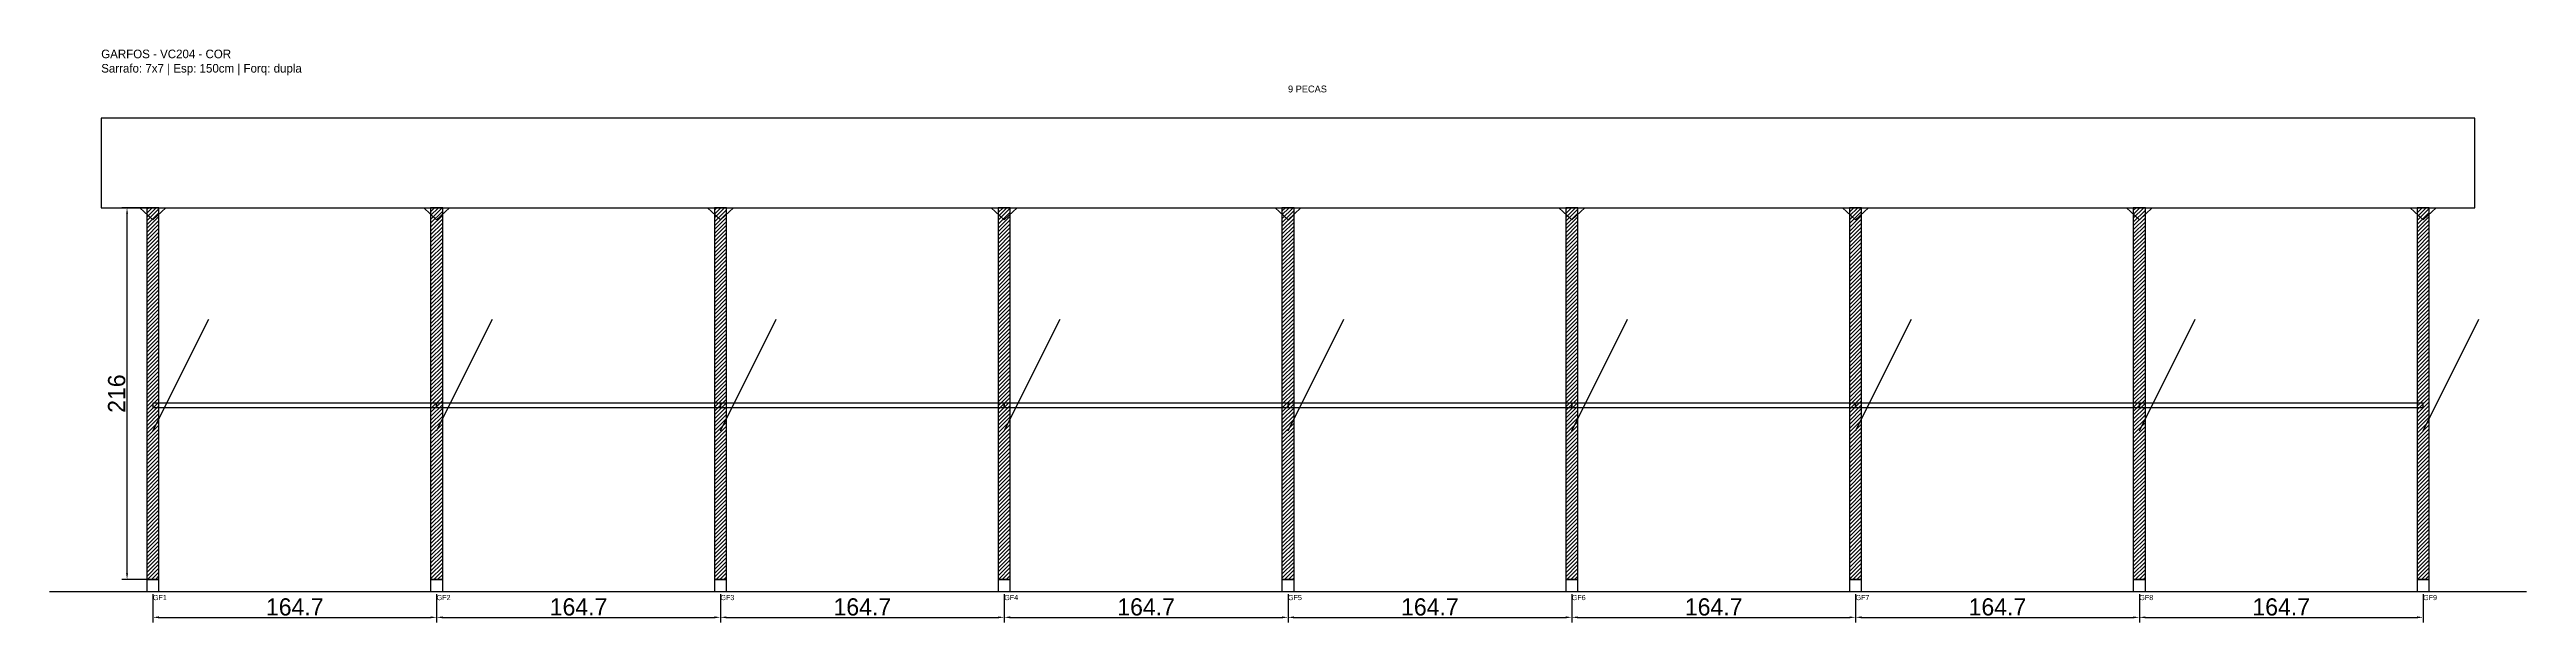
# Model space of a CAD drawing. Header units: metres. Extents: x -30 to 1408, y -25 to 308.
import ezdxf

# ---------------------------------------------------------------- set-up
doc = ezdxf.new("R2010")
doc.units = ezdxf.units.M
for name, color, linetype in [('BARRA_ANCORAGEM', 1, 'Continuous'), ('COTA', 241, 'Continuous'), ('GARFOS OK', 3, 'Continuous'), ('NOME DA VIGA', 6, 'Continuous'), ('SARR_7x7', 40, 'Continuous'), ('TIRAS REESCORAMENTO', 252, 'Continuous'), ('VIGAS', 3, 'Continuous')]:
    doc.layers.add(name, color=color, linetype=linetype)
doc.dimstyles.new('EZ DXF', dxfattribs={"dimtxt": 10, "dimasz": 3.5, "dimexe": 3, "dimexo": 1.5, "dimgap": 1, "dimtad": 1, "dimdec": 1, "dimdsep": 46, "dimcen": 2.5, "dimazin": 3, "dimtfac": 1, "dimtmove": 0, "dimatfit": 3})

# ---------------------------------------------------------------- blocks, each defined once
blk = doc.blocks.new('_CLOSEDFILLED')
at = {"color": 0, "linetype": 'BYBLOCK'}
blk.add_solid([(-1, 0.16), (0, 0), (-1, -0.16)], dxfattribs=at)
blk = doc.blocks.new('*D2')
for p, q in [((30, -8.5), (30, -25)), ((194.75, -8.5), (194.75, -25)), ((33.5, -22), (191.25, -22))]:
    blk.add_line(p, q)
at = {"layer": 'Defpoints'}
for p in [(30, -7), (194.75, -7), (30, -22)]:
    blk.add_point(p, dxfattribs=at)
at = {"layer": 'COTA', "xscale": 3.5, "yscale": 3.5, "rotation": 180}
blk.add_blockref('_CLOSEDFILLED', (30, -22), dxfattribs=at)
at = {"layer": 'COTA', "xscale": 3.5, "yscale": 3.5}
blk.add_blockref('_CLOSEDFILLED', (194.75, -22), dxfattribs=at)
at = {"layer": 'COTA', "insert": (112.375, -16), "char_height": 10, "attachment_point": 5}
blk.add_mtext('164.7', dxfattribs=at)
blk = doc.blocks.new('*D3')
for p, q in [((194.75, -8.5), (194.75, -25)), ((359.5, -8.5), (359.5, -25)), ((198.25, -22), (356, -22))]:
    blk.add_line(p, q)
at = {"layer": 'Defpoints'}
for p in [(194.75, -7), (359.5, -7), (194.75, -22)]:
    blk.add_point(p, dxfattribs=at)
at = {"layer": 'COTA', "xscale": 3.5, "yscale": 3.5, "rotation": 180}
blk.add_blockref('_CLOSEDFILLED', (194.75, -22), dxfattribs=at)
at = {"layer": 'COTA', "xscale": 3.5, "yscale": 3.5}
blk.add_blockref('_CLOSEDFILLED', (359.5, -22), dxfattribs=at)
at = {"layer": 'COTA', "insert": (277.125, -16), "char_height": 10, "attachment_point": 5}
blk.add_mtext('164.7', dxfattribs=at)
blk = doc.blocks.new('*D4')
for p, q in [((359.5, -8.5), (359.5, -25)), ((524.25, -8.5), (524.25, -25)), ((363, -22), (520.75, -22))]:
    blk.add_line(p, q)
at = {"layer": 'Defpoints'}
for p in [(359.5, -7), (524.25, -7), (359.5, -22)]:
    blk.add_point(p, dxfattribs=at)
at = {"layer": 'COTA', "xscale": 3.5, "yscale": 3.5, "rotation": 180}
blk.add_blockref('_CLOSEDFILLED', (359.5, -22), dxfattribs=at)
at = {"layer": 'COTA', "xscale": 3.5, "yscale": 3.5}
blk.add_blockref('_CLOSEDFILLED', (524.25, -22), dxfattribs=at)
at = {"layer": 'COTA', "insert": (441.875, -16), "char_height": 10, "attachment_point": 5}
blk.add_mtext('164.7', dxfattribs=at)
blk = doc.blocks.new('*D5')
for p, q in [((524.25, -8.5), (524.25, -25)), ((689, -8.5), (689, -25)), ((527.75, -22), (685.5, -22))]:
    blk.add_line(p, q)
at = {"layer": 'Defpoints'}
for p in [(524.25, -7), (689, -7), (524.25, -22)]:
    blk.add_point(p, dxfattribs=at)
at = {"layer": 'COTA', "xscale": 3.5, "yscale": 3.5, "rotation": 180}
blk.add_blockref('_CLOSEDFILLED', (524.25, -22), dxfattribs=at)
at = {"layer": 'COTA', "xscale": 3.5, "yscale": 3.5}
blk.add_blockref('_CLOSEDFILLED', (689, -22), dxfattribs=at)
at = {"layer": 'COTA', "insert": (606.625, -16), "char_height": 10, "attachment_point": 5}
blk.add_mtext('164.7', dxfattribs=at)
blk = doc.blocks.new('*D6')
for p, q in [((689, -8.5), (689, -25)), ((853.75, -8.5), (853.75, -25)), ((692.5, -22), (850.25, -22))]:
    blk.add_line(p, q)
at = {"layer": 'Defpoints'}
for p in [(689, -7), (853.75, -7), (689, -22)]:
    blk.add_point(p, dxfattribs=at)
at = {"layer": 'COTA', "xscale": 3.5, "yscale": 3.5, "rotation": 180}
blk.add_blockref('_CLOSEDFILLED', (689, -22), dxfattribs=at)
at = {"layer": 'COTA', "xscale": 3.5, "yscale": 3.5}
blk.add_blockref('_CLOSEDFILLED', (853.75, -22), dxfattribs=at)
at = {"layer": 'COTA', "insert": (771.375, -16), "char_height": 10, "attachment_point": 5}
blk.add_mtext('164.7', dxfattribs=at)
blk = doc.blocks.new('*D7')
for p, q in [((853.75, -8.5), (853.75, -25)), ((1018.5, -8.5), (1018.5, -25)), ((857.25, -22), (1015, -22))]:
    blk.add_line(p, q)
at = {"layer": 'Defpoints'}
for p in [(853.75, -7), (1018.5, -7), (853.75, -22)]:
    blk.add_point(p, dxfattribs=at)
at = {"layer": 'COTA', "xscale": 3.5, "yscale": 3.5, "rotation": 180}
blk.add_blockref('_CLOSEDFILLED', (853.75, -22), dxfattribs=at)
at = {"layer": 'COTA', "xscale": 3.5, "yscale": 3.5}
blk.add_blockref('_CLOSEDFILLED', (1018.5, -22), dxfattribs=at)
at = {"layer": 'COTA', "insert": (936.125, -16), "char_height": 10, "attachment_point": 5}
blk.add_mtext('164.7', dxfattribs=at)
blk = doc.blocks.new('*D8')
for p, q in [((1018.5, -8.5), (1018.5, -25)), ((1183.25, -8.5), (1183.25, -25)), ((1022, -22), (1179.75, -22))]:
    blk.add_line(p, q)
at = {"layer": 'Defpoints'}
for p in [(1018.5, -7), (1183.25, -7), (1018.5, -22)]:
    blk.add_point(p, dxfattribs=at)
at = {"layer": 'COTA', "xscale": 3.5, "yscale": 3.5, "rotation": 180}
blk.add_blockref('_CLOSEDFILLED', (1018.5, -22), dxfattribs=at)
at = {"layer": 'COTA', "xscale": 3.5, "yscale": 3.5}
blk.add_blockref('_CLOSEDFILLED', (1183.25, -22), dxfattribs=at)
at = {"layer": 'COTA', "insert": (1100.875, -16), "char_height": 10, "attachment_point": 5}
blk.add_mtext('164.7', dxfattribs=at)
blk = doc.blocks.new('*D9')
for p, q in [((1183.25, -8.5), (1183.25, -25)), ((1348, -8.5), (1348, -25)), ((1186.75, -22), (1344.5, -22))]:
    blk.add_line(p, q)
at = {"layer": 'Defpoints'}
for p in [(1183.25, -7), (1348, -7), (1183.25, -22)]:
    blk.add_point(p, dxfattribs=at)
at = {"layer": 'COTA', "xscale": 3.5, "yscale": 3.5, "rotation": 180}
blk.add_blockref('_CLOSEDFILLED', (1183.25, -22), dxfattribs=at)
at = {"layer": 'COTA', "xscale": 3.5, "yscale": 3.5}
blk.add_blockref('_CLOSEDFILLED', (1348, -22), dxfattribs=at)
at = {"layer": 'COTA', "insert": (1265.625, -16), "char_height": 10, "attachment_point": 5}
blk.add_mtext('164.7', dxfattribs=at)

msp = doc.modelspace()

# ---------------------------------------------------------------- hatches: boundary and pattern name
at = {"layer": 'COTA'}
h = msp.add_hatch(dxfattribs=at)
h.set_pattern_fill('ANSI31', scale=0.5)
h.paths.add_polyline_path([(26.5, 0), (33.5, 0), (33.5, 216), (26.5, 216)])
h = msp.add_hatch(dxfattribs=at)
h.set_pattern_fill('ANSI31', scale=0.5)
h.paths.add_polyline_path([(191.25, 0), (198.25, 0), (198.25, 216), (191.25, 216)])
h = msp.add_hatch(dxfattribs=at)
h.set_pattern_fill('ANSI31', scale=0.5)
h.paths.add_polyline_path([(356, 0), (363, 0), (363, 216), (356, 216)])
h = msp.add_hatch(dxfattribs=at)
h.set_pattern_fill('ANSI31', scale=0.5)
h.paths.add_polyline_path([(520.75, 0), (527.75, 0), (527.75, 216), (520.75, 216)])
h = msp.add_hatch(dxfattribs=at)
h.set_pattern_fill('ANSI31', scale=0.5)
h.paths.add_polyline_path([(685.5, 0), (692.5, 0), (692.5, 216), (685.5, 216)])
h = msp.add_hatch(dxfattribs=at)
h.set_pattern_fill('ANSI31', scale=0.5)
h.paths.add_polyline_path([(850.25, 0), (857.25, 0), (857.25, 216), (850.25, 216)])
h = msp.add_hatch(dxfattribs=at)
h.set_pattern_fill('ANSI31', scale=0.5)
h.paths.add_polyline_path([(1015, 0), (1022, 0), (1022, 216), (1015, 216)])
h = msp.add_hatch(dxfattribs=at)
h.set_pattern_fill('ANSI31', scale=0.5)
h.paths.add_polyline_path([(1179.75, 0), (1186.75, 0), (1186.75, 216), (1179.75, 216)])
h = msp.add_hatch(dxfattribs=at)
h.set_pattern_fill('ANSI31', scale=0.5)
h.paths.add_polyline_path([(1344.5, 0), (1351.5, 0), (1351.5, 216), (1344.5, 216)])

# ---------------------------------------------------------------- linework, layer by layer
at = {"layer": 'BARRA_ANCORAGEM'}
for p, q in [((30, 86.4), (62.4, 151.2)), ((194.75, 86.4), (227.15, 151.2)), ((359.5, 86.4), (391.9, 151.2)), ((524.25, 86.4), (556.65, 151.2)), ((689, 86.4), (721.4, 151.2)), ((853.75, 86.4), (886.15, 151.2)), ((1018.5, 86.4), (1050.9, 151.2)), ((1183.25, 86.4), (1215.65, 151.2)), ((1348, 86.4), (1380.4, 151.2))]:
    msp.add_line(p, q, dxfattribs=at)
at = {"layer": 'GARFOS OK'}
for p, q in [((30, 209), (22.5, 216)), ((22.5, 216), (37.5, 216)), ((30, 209), (37.5, 216)), ((194.75, 209), (187.25, 216)), ((187.25, 216), (202.25, 216)), ((194.75, 209), (202.25, 216)), ((359.5, 209), (352, 216)), ((352, 216), (367, 216)), ((359.5, 209), (367, 216)), ((524.25, 209), (516.75, 216)), ((516.75, 216), (531.75, 216)), ((524.25, 209), (531.75, 216)), ((689, 209), (681.5, 216)), ((681.5, 216), (696.5, 216)), ((689, 209), (696.5, 216)), ((853.75, 209), (846.25, 216)), ((846.25, 216), (861.25, 216)), ((853.75, 209), (861.25, 216)), ((1018.5, 209), (1011, 216)), ((1011, 216), (1026, 216)), ((1018.5, 209), (1026, 216)), ((1183.25, 209), (1175.75, 216)), ((1175.75, 216), (1190.75, 216)), ((1183.25, 209), (1190.75, 216)), ((1348, 209), (1340.5, 216)), ((1340.5, 216), (1355.5, 216)), ((1348, 209), (1355.5, 216))]:
    msp.add_line(p, q, dxfattribs=at)
at = {"layer": 'GARFOS OK', "linetype": 'CONTINUOUS'}
msp.add_line((-30, -7), (1408, -7), dxfattribs=at)
at = {"layer": 'GARFOS OK'}
for points in [[(26.5, 0), (33.5, 0), (33.5, 216), (26.5, 216), (26.5, 0)], [(191.25, 0), (198.25, 0), (198.25, 216), (191.25, 216), (191.25, 0)], [(356, 0), (363, 0), (363, 216), (356, 216), (356, 0)], [(520.75, 0), (527.75, 0), (527.75, 216), (520.75, 216), (520.75, 0)], [(685.5, 0), (692.5, 0), (692.5, 216), (685.5, 216), (685.5, 0)], [(850.25, 0), (857.25, 0), (857.25, 216), (850.25, 216), (850.25, 0)], [(1015, 0), (1022, 0), (1022, 216), (1015, 216), (1015, 0)], [(1179.75, 0), (1186.75, 0), (1186.75, 216), (1179.75, 216), (1179.75, 0)], [(1344.5, 0), (1351.5, 0), (1351.5, 216), (1344.5, 216), (1344.5, 0)]]:
    msp.add_lwpolyline(points, dxfattribs=at)
at = {"layer": 'SARR_7x7'}
for points in [[(26.5, -7), (33.5, -7), (33.5, 0), (26.5, 0), (26.5, -7)], [(191.25, -7), (198.25, -7), (198.25, 0), (191.25, 0), (191.25, -7)], [(356, -7), (363, -7), (363, 0), (356, 0), (356, -7)], [(520.75, -7), (527.75, -7), (527.75, 0), (520.75, 0), (520.75, -7)], [(685.5, -7), (692.5, -7), (692.5, 0), (685.5, 0), (685.5, -7)], [(850.25, -7), (857.25, -7), (857.25, 0), (850.25, 0), (850.25, -7)], [(1015, -7), (1022, -7), (1022, 0), (1015, 0), (1015, -7)], [(1179.75, -7), (1186.75, -7), (1186.75, 0), (1179.75, 0), (1179.75, -7)], [(1344.5, -7), (1351.5, -7), (1351.5, 0), (1344.5, 0), (1344.5, -7)]]:
    msp.add_lwpolyline(points, dxfattribs=at)
at = {"layer": 'TIRAS REESCORAMENTO'}
for points in [[(30, 100), (194.75, 100), (194.75, 102.5), (30, 102.5), (30, 100)], [(194.75, 100), (359.5, 100), (359.5, 102.5), (194.75, 102.5), (194.75, 100)], [(359.5, 100), (524.25, 100), (524.25, 102.5), (359.5, 102.5), (359.5, 100)], [(524.25, 100), (689, 100), (689, 102.5), (524.25, 102.5), (524.25, 100)], [(689, 100), (853.75, 100), (853.75, 102.5), (689, 102.5), (689, 100)], [(853.75, 100), (1018.5, 100), (1018.5, 102.5), (853.75, 102.5), (853.75, 100)], [(1018.5, 100), (1183.25, 100), (1183.25, 102.5), (1018.5, 102.5), (1018.5, 100)], [(1183.25, 100), (1348, 100), (1348, 102.5), (1183.25, 102.5), (1183.25, 100)]]:
    msp.add_lwpolyline(points, dxfattribs=at)
at = {"layer": 'VIGAS'}
msp.add_lwpolyline([(0, 216), (1378, 216), (1378, 268), (0, 268), (0, 216)], dxfattribs=at)

# ---------------------------------------------------------------- texts
at = {"layer": 'NOME DA VIGA'}
for s, height, p in [('9 PECAS', 4, (689, 283)), ('GF1', 3, (30, -12)), ('GF2', 3, (194.75, -12)), ('GF3', 3, (359.5, -12)), ('GF4', 3, (524.25, -12)), ('GF5', 3, (689, -12)), ('GF6', 3, (853.75, -12)), ('GF7', 3, (1018.5, -12)), ('GF8', 3, (1183.25, -12)), ('GF9', 3, (1348, -12))]:
    msp.add_text(s, height=height, dxfattribs=at).set_placement(p)
at = {"layer": 'NOME DA VIGA', "insert": (0, 293), "char_height": 5, "attachment_point": 7}
msp.add_mtext('GARFOS - VC204 - COR\\PSarrafo: 7x7 | Esp: 150cm | Forq: dupla', dxfattribs=at)

# ---------------------------------------------------------------- dimensions: what is measured, and where the dimension line sits
at = {"layer": 'COTA'}
msp.add_linear_dim(base=(15, 0), p1=(30, 0), p2=(30, 216), angle=90, dimstyle='EZ DXF', dxfattribs=at).render()
for base, p1, p2, picture, middle in [((30, -22), (30, -7), (194.75, -7), '*D2', (112.375, -16)), ((194.75, -22), (194.75, -7), (359.5, -7), '*D3', (277.125, -16)), ((359.5, -22), (359.5, -7), (524.25, -7), '*D4', (441.875, -16)), ((524.25, -22), (524.25, -7), (689, -7), '*D5', (606.625, -16)), ((689, -22), (689, -7), (853.75, -7), '*D6', (771.375, -16)), ((853.75, -22), (853.75, -7), (1018.5, -7), '*D7', (936.125, -16)), ((1018.5, -22), (1018.5, -7), (1183.25, -7), '*D8', (1100.875, -16)), ((1183.25, -22), (1183.25, -7), (1348, -7), '*D9', (1265.625, -16))]:
    dim = msp.add_linear_dim(base=base, p1=p1, p2=p2, dimstyle='EZ DXF', dxfattribs=at)
    dim.commit()
    dim.dimension.update_dxf_attribs({"geometry": picture, "text_midpoint": middle})

doc.saveas('drawing.dxf')
